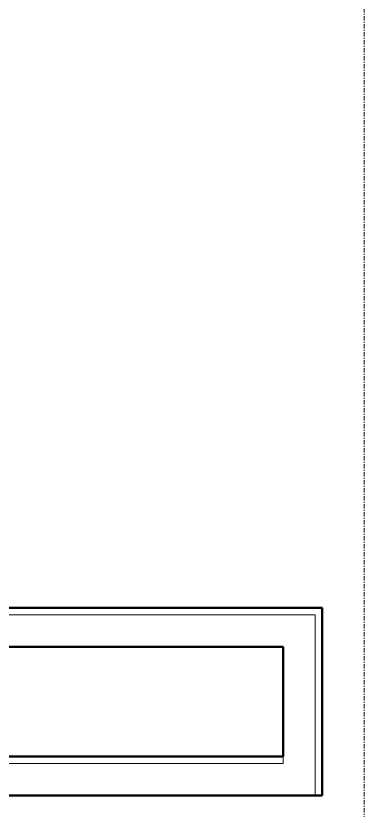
# Model space of a CAD drawing. Header units: inches. Extents: x -4218 to -1830, y 9767 to 12426.
# Drawn here: x -2865.4 to -2827.3, y 10922.3 to 11009.2 of the extents above; entities that cross this region are included whole.
import ezdxf

# ---------------------------------------------------------------- set-up
doc = ezdxf.new("R2010")
doc.units = ezdxf.units.IN
doc.header["$MEASUREMENT"] = 0
doc.linetypes.add('Grid Line 1_2_', pattern=[0.875, 0.5, -0.125, 0.125, -0.125])
for name, color, linetype, lineweight in [('A-WALL', 113, 'Continuous', 13), ('A-WALL-8', 113, 'Continuous', 50), ('S-GRID-1', 1, 'Grid Line 1_2_', 9)]:
    doc.layers.add(name, color=color, linetype=linetype, lineweight=lineweight)

msp = doc.modelspace()

# ---------------------------------------------------------------- linework, layer by layer
at = {"layer": 'A-WALL'}
for p, q in [((-2935.424, 10943.689), (-2832.674, 10943.689)), ((-2832.674, 10923.939), (-2832.674, 10943.689)), ((-2919.174, 10927.439), (-2836.174, 10927.439)), ((-2836.174, 10927.439), (-2836.174, 10928.189))]:
    msp.add_line(p, q, dxfattribs=at)
at = {"layer": 'A-WALL-8'}
for p, q in [((-2936.174, 10944.439), (-2831.924, 10944.439)), ((-2831.924, 10944.439), (-2831.924, 10923.939)), ((-2836.174, 10940.189), (-2931.924, 10940.189)), ((-2836.174, 10928.189), (-2836.174, 10940.189)), ((-2919.924, 10928.189), (-2836.174, 10928.189)), ((-2831.924, 10923.939), (-2915.674, 10923.939))]:
    msp.add_line(p, q, dxfattribs=at)
at = {"layer": 'S-GRID-1'}
msp.add_line((-2827.324, 9836.18), (-2827.324, 12376.809), dxfattribs=at)

doc.saveas('drawing.dxf')
